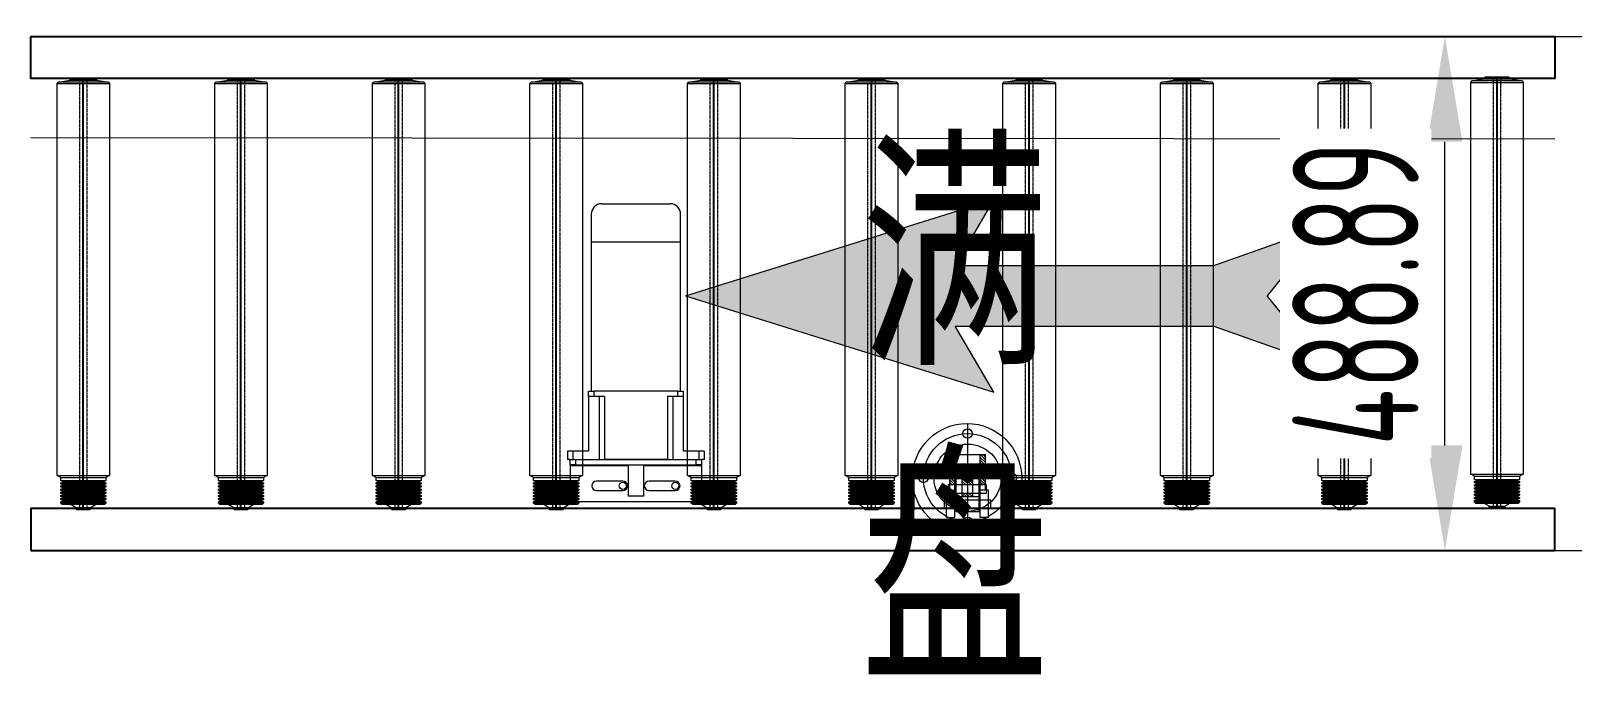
# Model space of a CAD drawing. Header units: millimetres. Extents: x -7602 to 9818, y -387 to 3388.
# Drawn here: x 6181 to 7648, y 1148 to 1760 of the extents above; entities that cross this region are included whole.
import ezdxf

# ---------------------------------------------------------------- set-up
doc = ezdxf.new("R2010")
doc.units = ezdxf.units.MM
for name, pattern in [('EB_DASHDOTDOT', [45, 30, -3, 3, -3, 3, -3]), ('HIDDEN', [0.375, 0.25, -0.125]), ('虚线', [2, 1, -1])]:
    doc.linetypes.add(name, pattern=pattern)
for name, color, linetype, lineweight in [('1', 1, 'Continuous', 20), ('7', 30, 'EB_DASHDOTDOT', 18), ('8', 35, 'Continuous', 5), ('shebei', 7, 'Continuous', 15), ('工件进老化层', 7, 'Continuous', 15), ('虚线层', 6, '虚线', 18)]:
    doc.layers.add(name, color=color, linetype=linetype, lineweight=lineweight)
doc.layers.add('标注线', color=5, linetype='Continuous')
doc.styles.add('S', font='gbenor.shx', dxfattribs={"width": 0.7, "bigfont": 'gbcbig.shx'})
doc.styles.get("Standard").update_dxf_attribs({"font": 'arial.ttf'})
doc.dimstyles.new('放大50倍', dxfattribs={"dimscale": 0, "dimtxt": 120, "dimasz": 100, "dimexe": 25, "dimexo": 0, "dimgap": 25, "dimtad": 1, "dimdsep": 46, "dimtxsty": 'S', "dimcen": 0, "dimclrd": 256, "dimclre": 256, "dimclrt": 256, "dimadec": 0, "dimazin": 0, "dimtfac": 1, "dimtmove": 0, "dimatfit": 3, "dimfxl": 1, "dimtolj": 1, "dimlwd": 18, "dimlwe": 18, "dimarcsym": 0})

# ---------------------------------------------------------------- blocks, each defined once
blk = doc.blocks.new('guntong')
at = {"color": 7, "linetype": 'Continuous', "lineweight": 15}
for p, q in [((672915481.6, 135064607.4, 216.8), (672915479.7, 135064595.9, 216.8)), ((672915482.9, 135064608.4, 216.8), (672915481.6, 135064607.4, 216.8)), ((672915481.6, 135064572.7, 216.8), (672915481.6, 135064607.4, 216.8)), ((672915855.7, 135064608.4), (672915482.9, 135064608.4, 216.8)), ((672915482.9, 135064608.4, 216.8), (672915482.9, 135064558.4, 216.8)), ((672915857.7, 135064604.9), (672915855.7, 135064608.4)), ((672915855.7, 135064608.4), (672915855.7, 135064558.4)), ((672915860.7, 135064604.9), (672915857.7, 135064604.9)), ((672915857.7, 135064604.9), (672915857.7, 135064561.9)), ((672915861.7, 135064602.4), (672915860.7, 135064604.9)), ((672915860.7, 135064604.9), (672915860.7, 135064561.9)), ((672915862.7, 135064604.9), (672915861.7, 135064602.4)), ((672915861.7, 135064602.4), (672915861.7, 135064564.4)), ((672915863.7, 135064604.9), (672915862.7, 135064604.9)), ((672915862.7, 135064604.9), (672915862.7, 135064561.9)), ((672915864.7, 135064602.4), (672915863.7, 135064604.9)), ((672915863.7, 135064604.9), (672915863.7, 135064561.9)), ((672915865.7, 135064604.9), (672915864.7, 135064602.4)), ((672915864.7, 135064602.4), (672915864.7, 135064564.4)), ((672915866.7, 135064604.9), (672915865.7, 135064604.9)), ((672915865.7, 135064604.9), (672915865.7, 135064561.9)), ((672915867.7, 135064602.4), (672915866.7, 135064604.9)), ((672915866.7, 135064604.9), (672915866.7, 135064561.9)), ((672915868.7, 135064604.9), (672915867.7, 135064602.4)), ((672915867.7, 135064602.4), (672915867.7, 135064564.4)), ((672915869.7, 135064604.9), (672915868.7, 135064604.9)), ((672915868.7, 135064604.9), (672915868.7, 135064561.9)), ((672915870.7, 135064602.4), (672915869.7, 135064604.9)), ((672915869.7, 135064604.9), (672915869.7, 135064561.9)), ((672915871.7, 135064604.9), (672915870.7, 135064602.4)), ((672915870.7, 135064602.4), (672915870.7, 135064564.4)), ((672915872.7, 135064604.9), (672915871.7, 135064604.9)), ((672915871.7, 135064604.9), (672915871.7, 135064561.9)), ((672915873.7, 135064602.4), (672915872.7, 135064604.9)), ((672915872.7, 135064604.9), (672915872.7, 135064561.9)), ((672915874.7, 135064604.9), (672915873.7, 135064602.4)), ((672915873.7, 135064602.4), (672915873.7, 135064564.4)), ((672915875.7, 135064604.9), (672915874.7, 135064604.9)), ((672915874.7, 135064604.9), (672915874.7, 135064561.9)), ((672915876.7, 135064602.4), (672915875.7, 135064604.9)), ((672915875.7, 135064604.9), (672915875.7, 135064561.9)), ((672915877.7, 135064604.9), (672915876.7, 135064602.4)), ((672915876.7, 135064602.4), (672915876.7, 135064564.4)), ((672915878.7, 135064604.9), (672915877.7, 135064604.9)), ((672915877.7, 135064604.9), (672915877.7, 135064561.9)), ((672915879.7, 135064602.4), (672915878.7, 135064604.9)), ((672915878.7, 135064604.9), (672915878.7, 135064561.9)), ((672915880.7, 135064604.9), (672915879.7, 135064602.4)), ((672915879.7, 135064602.4), (672915879.7, 135064564.4)), ((672915882.2, 135064604.9), (672915880.7, 135064604.9)), ((672915880.7, 135064604.9), (672915880.7, 135064561.9)), ((672915883.2, 135064603.9), (672915882.2, 135064604.9)), ((672915882.2, 135064573.8), (672915882.2, 135064604.9)), ((672915883.2, 135064603.9), (672915883.2, 135064574.3)), ((672915479.2, 135064595.9, 216.8), (672915478.2, 135064594.9, 216.8)), ((672915479.7, 135064595.9, 216.8), (672915479.2, 135064595.9, 216.8)), ((672915479.2, 135064595.9, 216.8), (672915479.2, 135064570.9, 216.8)), ((672915479.7, 135064595.9, 216.8), (672915479.7, 135064570.9, 216.8)), ((672915886.2, 135064590.9), (672915883.2, 135064595.9)), ((672915887.2, 135064590.9), (672915886.2, 135064590.9)), ((672915886.2, 135064590.9), (672915886.2, 135064575.9)), ((672915888.2, 135064589.9), (672915887.2, 135064590.9)), ((672915887.2, 135064580), (672915887.2, 135064590.9)), ((672915481.6, 135064559.3, 216.8), (672915481.6, 135064572.7, 216.8)), ((672915882.2, 135064561.9), (672915882.2, 135064573.8)), ((672915883.2, 135064570.9), (672915886.2, 135064575.9)), ((672915883.2, 135064574.3), (672915883.2, 135064562.9)), ((672915886.2, 135064575.9), (672915887.2, 135064575.9)), ((672915887.2, 135064575.9), (672915887.2, 135064580)), ((672915887.2, 135064575.9), (672915888.2, 135064576.9)), ((672915478.2, 135064571.9, 216.8), (672915479.2, 135064570.9, 216.8)), ((672915479.2, 135064570.9, 216.8), (672915479.7, 135064570.9, 216.8)), ((672915479.7, 135064570.9, 216.8), (672915481.6, 135064559.3, 216.8)), ((672915481.6, 135064559.3, 216.8), (672915482.9, 135064558.4, 216.8)), ((672915482.9, 135064558.4, 216.8), (672915855.7, 135064558.4)), ((672915855.7, 135064558.4), (672915857.7, 135064561.9)), ((672915857.7, 135064561.9), (672915860.7, 135064561.9)), ((672915860.7, 135064561.9), (672915861.7, 135064564.4)), ((672915861.7, 135064564.4), (672915862.7, 135064561.9)), ((672915862.7, 135064561.9), (672915863.7, 135064561.9)), ((672915863.7, 135064561.9), (672915864.7, 135064564.4)), ((672915864.7, 135064564.4), (672915865.7, 135064561.9)), ((672915865.7, 135064561.9), (672915866.7, 135064561.9)), ((672915866.7, 135064561.9), (672915867.7, 135064564.4)), ((672915867.7, 135064564.4), (672915868.7, 135064561.9)), ((672915868.7, 135064561.9), (672915869.7, 135064561.9)), ((672915869.7, 135064561.9), (672915870.7, 135064564.4)), ((672915870.7, 135064564.4), (672915871.7, 135064561.9)), ((672915871.7, 135064561.9), (672915872.7, 135064561.9)), ((672915872.7, 135064561.9), (672915873.7, 135064564.4)), ((672915873.7, 135064564.4), (672915874.7, 135064561.9)), ((672915874.7, 135064561.9), (672915875.7, 135064561.9)), ((672915875.7, 135064561.9), (672915876.7, 135064564.4)), ((672915876.7, 135064564.4), (672915877.7, 135064561.9)), ((672915877.7, 135064561.9), (672915878.7, 135064561.9)), ((672915878.7, 135064561.9), (672915879.7, 135064564.4)), ((672915879.7, 135064564.4), (672915880.7, 135064561.9)), ((672915880.7, 135064561.9), (672915882.2, 135064561.9)), ((672915882.2, 135064561.9), (672915883.2, 135064562.9))]:
    blk.add_line(p, q, dxfattribs=at)
at = {"color": 4, "linetype": 'HIDDEN', "lineweight": 0, "ltscale": 0.05}
for p, q in [((672915888.2, 135064586.8), (672915478.2, 135064586.8, 216.8)), ((672915478.2, 135064580, 216.8), (672915888.2, 135064580))]:
    blk.add_line(p, q, dxfattribs=at)
at = {"layer": '标注线'}
for p, q in [((672915478.2, 135064571.9, 216.8), (672915478.2, 135064594.9, 216.8)), ((672915888.2, 135064576.9), (672915888.2, 135064589.9)), ((672915888.2, 135064583.4), (672915478.2, 135064583.4, 216.8))]:
    blk.add_line(p, q, dxfattribs=at)
blk = doc.blocks.new('ehyrjhyt')
blk.add_hatch(color=3).paths.add_polyline_path([(672895527.4, 135066262.7), (672895564, 135066158.7), (672895498.4, 135066212), (672895432.9, 135066158.7), (672895469.5, 135066262.7), (672895469.5, 135066508.8), (672895406.7, 135066472.3), (672895498.4, 135066765.6), (672895590.2, 135066472.3), (672895527.4, 135066508.8)])
at = {"layer": '8', "color": 3, "linetype": 'Continuous'}
for p, q in [((672895498.4, 135066765.6, -792.6), (672895406.7, 135066472.3, -792.6)), ((672895498.4, 135066765.6, -792.6), (672895590.2, 135066472.3, -792.6)), ((672895406.7, 135066472.3, -792.6), (672895469.5, 135066508.8, -792.6)), ((672895469.5, 135066508.8, -792.6), (672895469.5, 135066262.7, -792.6)), ((672895590.2, 135066472.3, -792.6), (672895527.4, 135066508.8, -792.6)), ((672895527.4, 135066508.8, -792.6), (672895527.4, 135066262.7, -792.6)), ((672895469.5, 135066262.7, -792.6), (672895432.9, 135066158.7, -792.6)), ((672895527.4, 135066262.7, -792.6), (672895564, 135066158.7, -792.6)), ((672895432.9, 135066158.7, -792.6), (672895498.4, 135066212, -792.6)), ((672895564, 135066158.7, -792.6), (672895498.4, 135066212, -792.6))]:
    blk.add_line(p, q, dxfattribs=at)
blk = doc.blocks.new('A$C3A83601A')
at = {"layer": '虚线层', "color": 6, "linetype": 'ByBlock'}
for p, q in [((32.5, 283.3, -909), (97.5, 283.3, -909)), ((22.5, 273.3, -909), (22.5, 105, -909)), ((107.5, 105, -909), (107.5, 273.3, -909)), ((22.5, 247.1, -909), (107.5, 247.1, -909)), ((20, 100, -909), (20, 105, -909)), ((20, 105, -909), (25, 105, -909)), ((25, 105, -909), (25, 100, -909)), ((105, 105, -909), (25, 105, -909)), ((105, 100, -909), (105, 105, -909)), ((105, 105, -909), (110, 105, -909)), ((110, 105, -909), (110, 100, -909)), ((25, 100, -909), (20, 100, -909)), ((20, 100, -909), (20, 48, -909)), ((35, 100, -909), (25, 100, -909)), ((30, 100, -909), (30, 40, -909)), ((35, 100, -909), (35, 40, -909)), ((95, 100, -909), (95, 40, -909)), ((105, 100, -909), (95, 100, -909)), ((100, 100, -909), (100, 40, -909)), ((110, 100, -909), (105, 100, -909)), ((110, 100, -909), (110, 48, -909)), ((0, 48, -909), (0, 40, -909)), ((5, 48, -909), (0, 48, -909)), ((5, 48, -909), (5, 40, -909)), ((20, 48, -909), (5, 48, -909)), ((125, 48, -909), (110, 48, -909)), ((125, 48, -909), (125, 40, -909)), ((130, 48, -909), (125, 48, -909)), ((130, 48, -909), (130, 40, -909)), ((2.5, 40, -909), (0, 40, -909)), ((2.5, 35, -909), (2.5, 40, -909)), ((2.5, 40, -909), (7.5, 40, -909)), ((7.5, 35, -909), (2.5, 35, -909)), ((2.5, 35, -909), (2.5, 34.3, -909)), ((2.5, 34.3, -909), (2.5, 5, -909)), ((2.5, 34.3, -909), (57.5, 34.3, -909)), ((7.5, 40, -909), (7.5, 35, -909)), ((7.5, 40, -909), (122.5, 40, -909)), ((7.5, 35, -909), (122.5, 35, -909)), ((95, 40, -909), (35, 40, -909)), ((57.5, 35, -909), (57.5, 5, -909)), ((72.5, 5, -909), (72.5, 35, -909)), ((72.5, 34.3, -909), (127.5, 34.3, -909)), ((122.5, 35, -909), (122.5, 40, -909)), ((122.5, 40, -909), (127.5, 40, -909)), ((127.5, 35, -909), (122.5, 35, -909)), ((130, 40, -909), (127.5, 40, -909)), ((127.5, 40, -909), (127.5, 35, -909)), ((127.5, 35, -909), (127.5, 34.3, -909)), ((127.5, 34.3, -909), (127.5, 5, -909)), ((52.5, 19.5, -909), (27.5, 19.5, -909)), ((102.5, 19.5, -909), (77.5, 19.5, -909)), ((2.5, 5, -909), (7.5, 0, -909)), ((27.5, 10.5, -909), (52.5, 10.5, -909)), ((72.5, 5, -909), (57.5, 5, -909)), ((77.5, 10.5, -909), (102.5, 10.5, -909)), ((122.5, 0, -909), (127.5, 5, -909)), ((7.5, 0, -909), (122.5, 0, -909))]:
    blk.add_line(p, q, dxfattribs=at)
for centre in [(52.5, 15, -909), (102.5, 15, -909)]:
    blk.add_circle(centre, 3.4, dxfattribs=at)
for centre, radius, start, end in [((32.5, 273.3, -909), 10, 90, 180), ((97.5, 273.3, -909), 10, 0, 90), ((27.5, 15, -909), 4.5, 90, 270), ((52.5, 15, -909), 4.5, 270, 90), ((77.5, 15, -909), 4.5, 90, 270), ((102.5, 15, -909), 4.5, 270, 90)]:
    blk.add_arc(centre, radius, start, end, dxfattribs=at)
blk = doc.blocks.new('小阻挡-1_1')
at = {"lineweight": 15}
h = blk.add_hatch(dxfattribs=at)
h.set_pattern_fill('ANSI31', color=1, style=0, pattern_type=0)
h.set_pattern_definition([(225, (0, 0), (1.3258252147, -1.3258252147), [])])
h.paths.add_polyline_path([(540900.2, 476986.9), (540922.2, 476986.9), (540922.2, 476991.9), (540900.2, 476991.9)], flags=0)
h.paths.add_polyline_path([(540922.2, 476986.9), (540928.8, 476986.9), (540928.8, 476991.9), (540922.2, 476991.9)], flags=0)
h.paths.add_polyline_path([(540934.2, 476985.7), (540936.8, 476985.7), (540936.8, 476991.9), (540934.2, 476991.9)], flags=0)
h.paths.add_polyline_path([(540909.2, 476992.9), (540911.2, 476992.9), (540911.2, 477003.9), (540909.2, 477003.9)], flags=0)
h.paths.add_polyline_path([(540909.2, 477003.9), (540911.2, 477003.9), (540911.2, 477014.9), (540909.2, 477014.9)], flags=0)
h.paths.add_polyline_path([(540900.2, 477015.9), (540922.2, 477015.9), (540922.2, 477020.9), (540900.2, 477020.9)], flags=0)
h.paths.add_polyline_path([(540922.2, 477015.9), (540928.8, 477015.9), (540928.8, 477020.9), (540922.2, 477020.9)], flags=0)
h.paths.add_polyline_path([(540936.8, 477003.9), (540940.2, 477003.9), (540940.2, 477008.9), (540936.8, 477008.9)], flags=0)
h.paths.add_polyline_path([(540936.8, 476998.9), (540940.2, 476998.9), (540940.2, 477003.9), (540936.8, 477003.9)], flags=0)
edge = h.paths.add_edge_path(flags=0)
edge.add_line((540911.2, 476998.9), (540922.2, 476998.9))
edge.add_line((540922.2, 476998.9), (540922.2, 476999.9))
edge.add_arc((540922.2, 477003.9), 4, 180, 270, ccw=False)
edge.add_line((540918.2, 477003.9), (540911.2, 477003.9))
edge.add_line((540911.2, 477003.9), (540911.2, 476998.9))
edge = h.paths.add_edge_path(flags=0)
edge.add_line((540922.2, 476999.9), (540922.2, 476998.9))
edge.add_line((540922.2, 476998.9), (540928.8, 476998.9))
edge.add_line((540928.8, 476998.9), (540928.8, 477003.9))
edge.add_line((540928.8, 477003.9), (540926.2, 477003.9))
edge.add_arc((540922.2, 477003.9), 4, 270, 360, ccw=False)
edge = h.paths.add_edge_path(flags=0)
edge.add_line((540926.2, 477003.9), (540928.8, 477003.9))
edge.add_line((540928.8, 477003.9), (540928.8, 477008.9))
edge.add_line((540928.8, 477008.9), (540922.2, 477008.9))
edge.add_line((540922.2, 477008.9), (540922.2, 477007.9))
edge.add_arc((540922.2, 477003.9), 4, 0, 90, ccw=False)
edge = h.paths.add_edge_path(flags=0)
edge.add_line((540911.2, 477003.9), (540918.2, 477003.9))
edge.add_arc((540922.2, 477003.9), 4, 90, 180, ccw=False)
edge.add_line((540922.2, 477007.9), (540922.2, 477008.9))
edge.add_line((540922.2, 477008.9), (540911.2, 477008.9))
edge.add_line((540911.2, 477008.9), (540911.2, 477003.9))
h = blk.add_hatch(dxfattribs=at)
h.set_pattern_fill('ANSI37', color=5, scale=15, angle=180, style=0)
h.paths.add_polyline_path([(540911.2, 476992.9), (540922.2, 476992.9), (540922.2, 476998.9), (540911.2, 476998.9)], flags=0)
h.paths.add_polyline_path([(540922.2, 476992.9), (540928.8, 476992.9), (540928.8, 476998.9), (540922.2, 476998.9)], flags=0)
h.paths.add_polyline_path([(540936.8, 476992.9), (540940.2, 476992.9), (540940.2, 476998.9), (540936.8, 476998.9)], flags=0)
h.paths.add_polyline_path([(540936.8, 477008.9), (540940.2, 477008.9), (540940.2, 477014.9), (540936.8, 477014.9)], flags=0)
h.paths.add_polyline_path([(540922.2, 477008.9), (540928.8, 477008.9), (540928.8, 477014.9), (540922.2, 477014.9)], flags=0)
h.paths.add_polyline_path([(540911.2, 477008.9), (540922.2, 477008.9), (540922.2, 477014.9), (540911.2, 477014.9)], flags=0)
at = {"lineweight": 5}
h = blk.add_hatch(dxfattribs=at)
h.set_pattern_fill('ANSI37', color=256, scale=15, angle=180, style=0)
edge = h.paths.add_edge_path(flags=0)
edge.add_line((540951.2, 476983.9), (540959.1, 476983.9))
edge.add_arc((540922.2, 477003.9), 42, 331.5631, 334.7912)
edge.add_line((540960.2, 476986), (540960.2, 476991.9))
edge.add_line((540960.2, 476991.9), (540951.8, 476991.9))
edge.add_arc((540922.2, 477003.9), 32, 334.9922, 337.9757, ccw=False)
edge.add_line((540951.2, 476990.3), (540951.2, 476983.9))
h.paths.add_polyline_path([(540936.8, 476985.7), (540934.2, 476985.7), (540934.2, 476983.9), (540943.2, 476983.9), (540943.2, 476991.9), (540940.2, 476991.9), (540940.2, 476991.9), (540936.8, 476991.9)], flags=0)
h.paths.add_polyline_path([(540936.8, 477015.9), (540940.2, 477015.9), (540940.2, 477015.9), (540943.2, 477015.9), (540943.2, 477023.9), (540934.2, 477023.9), (540934.2, 477022), (540936.8, 477022)], flags=0)
edge = h.paths.add_edge_path(flags=0)
edge.add_arc((540922.2, 477003.9), 32, 22.0243, 25.0078, ccw=False)
edge.add_line((540951.8, 477015.9), (540960.2, 477015.9))
edge.add_line((540960.2, 477015.9), (540960.2, 477021.7))
edge.add_arc((540922.2, 477003.9), 42, 25.2088, 28.4369)
edge.add_line((540959.1, 477023.9), (540951.2, 477023.9))
edge.add_line((540951.2, 477023.9), (540951.2, 477017.4))
edge = h.paths.add_edge_path(flags=0)
edge.add_line((540960.2, 477021.7), (540960.2, 477023.9))
edge.add_line((540960.2, 477023.9), (540959.1, 477023.9))
edge.add_arc((540922.2, 477003.9), 42, 25.2088, 28.4369, ccw=False)
edge = h.paths.add_edge_path(flags=0)
edge.add_line((540959.1, 476983.9), (540960.2, 476983.9))
edge.add_line((540960.2, 476983.9), (540960.2, 476986))
edge.add_arc((540922.2, 477003.9), 42, 331.5631, 334.7912, ccw=False)
edge = h.paths.add_edge_path(flags=0)
edge.add_arc((540922.2, 477003.9), 32, 334.9922, 337.9757)
edge.add_line((540951.8, 476991.9), (540951.2, 476991.9))
edge.add_line((540951.2, 476991.9), (540951.2, 476990.3))
at = {"lineweight": 15}
h = blk.add_hatch(color=1, dxfattribs=at)
edge = h.paths.add_edge_path(flags=0)
edge.add_arc((540922.2, 477003.9), 4, 270, 360)
edge.add_line((540926.2, 477003.9), (540922.2, 477003.9))
edge.add_line((540922.2, 477003.9), (540922.2, 476999.9))
edge = h.paths.add_edge_path(flags=0)
edge.add_line((540922.2, 476999.9), (540922.2, 477003.9))
edge.add_line((540922.2, 477003.9), (540918.2, 477003.9))
edge.add_arc((540922.2, 477003.9), 4, 180, 270)
edge = h.paths.add_edge_path(flags=0)
edge.add_line((540918.2, 477003.9), (540922.2, 477003.9))
edge.add_line((540922.2, 477003.9), (540922.2, 477007.9))
edge.add_arc((540922.2, 477003.9), 4, 90, 180)
edge = h.paths.add_edge_path(flags=0)
edge.add_line((540922.2, 477003.9), (540926.2, 477003.9))
edge.add_arc((540922.2, 477003.9), 4, 0, 90)
edge.add_line((540922.2, 477007.9), (540922.2, 477003.9))
for p, q in [((540900.2, 476986.9), (540900.2, 477020.9)), ((540934.2, 477020.9), (540900.2, 477020.9)), ((540940.2, 477015.9), (540900.2, 477015.9)), ((540909.2, 476992.9), (540909.2, 477014.9)), ((540940.2, 477014.9), (540909.2, 477014.9)), ((540911.2, 476992.9), (540911.2, 477014.9)), ((540934.2, 477023.9), (540934.2, 477015.9)), ((540940.2, 476992.9), (540940.2, 477014.9)), ((540954.2, 476992.9), (540954.2, 477014.9)), ((540960.2, 477023.9), (540960.2, 477015.9)), ((540940.2, 476998.9), (540940.2, 477008.9)), ((540940.2, 476991.9), (540900.2, 476991.9)), ((540934.2, 476986.9), (540900.2, 476986.9)), ((540940.2, 476992.9), (540909.2, 476992.9)), ((540934.2, 476983.9), (540934.2, 476991.9)), ((540960.2, 476983.9), (540960.2, 476991.9))]:
    blk.add_line(p, q, dxfattribs=at)
at = {"color": 4, "lineweight": 15}
for p, q in [((540928.8, 476985.7), (540928.8, 477022)), ((540936.8, 476985.7), (540936.8, 477022))]:
    blk.add_line(p, q, dxfattribs=at)
at = {"color": 4, "lineweight": 9, "ltscale": 0.5}
for p, q in [((540936.8, 477022), (540928.8, 477022)), ((540936.8, 476985.7), (540928.8, 476985.7))]:
    blk.add_line(p, q, dxfattribs=at)
at = {"lineweight": 9, "ltscale": 0.5}
for p, q in [((540960.2, 477023.9), (540934.2, 477023.9)), ((540960.2, 477015.9), (540934.2, 477015.9)), ((540954.2, 477014.9), (540940.2, 477014.9)), ((540940.2, 477008.9), (540911.2, 477008.9)), ((540940.2, 476998.9), (540911.2, 476998.9)), ((540960.2, 476991.9), (540934.2, 476991.9)), ((540960.2, 476983.9), (540934.2, 476983.9)), ((540954.2, 476992.9), (540940.2, 476992.9))]:
    blk.add_line(p, q, dxfattribs=at)
at = {"color": 6, "lineweight": 15}
for p, q in [((540943.2, 476981.9), (540943.2, 477025.9)), ((540951.2, 476981.9), (540951.2, 477025.9)), ((540870.6, 477003.9), (540974.6, 477003.9))]:
    blk.add_line(p, q, dxfattribs=at)
at = {"color": 6, "lineweight": 9, "ltscale": 0.5}
for p, q in [((540951.2, 477025.9), (540943.2, 477025.9)), ((540951.2, 476981.9), (540943.2, 476981.9))]:
    blk.add_line(p, q, dxfattribs=at)
at = {"color": 3, "lineweight": 15}
for centre, radius in [((540922.6, 477003.4), 52), ((540922.2, 477003.9), 42), ((540922.2, 477003.9), 32)]:
    blk.add_circle(centre, radius, dxfattribs=at)
at = {"lineweight": 15}
for centre, radius in [((540922.2, 477045.9), 4.5), ((540880.2, 477003.9), 4.5), ((540922.2, 477003.9), 4), ((540964.2, 477003.9), 4.5), ((540922.2, 476961.9), 4.5)]:
    blk.add_circle(centre, radius, dxfattribs=at)
blk = doc.blocks.new('*D50')
at = {"linetype": 'Continuous', "lineweight": 18, "transparency": 16777216}
for p, q in [((7477.8, 1755), (7892.3, 1755)), ((7867.3, 1655), (7867.3, 1366.1)), ((7477.8, 1266.1), (7892.3, 1266.1))]:
    blk.add_line(p, q, dxfattribs=at)
at = {"transparency": 16777216}
for points in [[(7850.6, 1655), (7883.9, 1655), (7867.3, 1755)], [(7850.6, 1366.1), (7883.9, 1366.1), (7867.3, 1266.1)]]:
    blk.add_solid(points, dxfattribs=at)
at = {"layer": 'Defpoints', "color": 0, "transparency": 16777216}
for p in [(7477.8, 1755), (7477.8, 1266.1), (7867.3, 1266.1)]:
    blk.add_point(p, dxfattribs=at)
at = {"transparency": 16777216, "insert": (7782.3, 1510.6), "char_height": 120, "attachment_point": 5, "rotation": 90, "style": 'S', "bg_fill": 3, "box_fill_scale": 1.1, "bg_fill_color": 256, "bg_fill_true_color": 13158600, "bg_fill_transparency": 0}
blk.add_mtext('\\A1;488.89', dxfattribs=at)
blk = doc.blocks.new('*D52')
at = {"linetype": 'Continuous', "lineweight": 18, "transparency": 16777216}
for p, q in [((7631.1, 1755), (7501.7, 1755)), ((7526.7, 1366.1), (7526.7, 1655)), ((7631.1, 1266.1), (7501.7, 1266.1))]:
    blk.add_line(p, q, dxfattribs=at)
at = {"transparency": 16777216}
for points in [[(7510, 1655), (7543.4, 1655), (7526.7, 1755)], [(7510, 1366.1), (7543.4, 1366.1), (7526.7, 1266.1)]]:
    blk.add_solid(points, dxfattribs=at)
at = {"layer": 'Defpoints', "color": 0, "transparency": 16777216}
for p in [(7526.7, 1755), (7631.1, 1755), (7631.1, 1266.1)]:
    blk.add_point(p, dxfattribs=at)
at = {"transparency": 16777216, "insert": (7441.7, 1510.6), "char_height": 120, "attachment_point": 5, "rotation": 90, "style": 'S', "bg_fill": 3, "box_fill_scale": 1.1, "bg_fill_color": 256, "bg_fill_true_color": 13158600, "bg_fill_transparency": 0}
blk.add_mtext('\\A1;488.89', dxfattribs=at)

msp = doc.modelspace()

# ---------------------------------------------------------------- linework, layer by layer
at = {"color": 2}
for points in [[(6181.13, 1755.012), (7631.13, 1755.012), (7631.13, 1715.012), (6181.13, 1715.012)], [(6181.13, 1266.125), (7631.13, 1266.125), (7631.13, 1306.125), (6181.13, 1306.125)]]:
    msp.add_lwpolyline(points, close=True, dxfattribs=at)
at = {"layer": '1'}
msp.add_line((7631.13, 1657.37, 1180.722), (6181.13, 1658.523, 692.221), dxfattribs=at)

# ---------------------------------------------------------------- block references
at = {"color": 1}
msp.add_blockref('A$C3A83601A', (6691.87, 1312.655, 909.006), dxfattribs=at)
at = {"layer": '7', "extrusion": (0, 0, -1), "zscale": -1, "rotation": 270}
for p in [(-135072159.664, 672917194.358), (-135070814.487, 672917193.245, 216.785), (-135070964.487, 672917193.245, 216.785), (-135071114.487, 672917193.245, 216.785), (-135071264.487, 672917193.245, 216.785), (-135071414.487, 672917193.245, 216.785), (-135071564.487, 672917193.245, 216.785), (-135071714.487, 672917193.245, 216.785), (-135071864.487, 672917193.245, 216.785), (-135072014.487, 672917193.245, 216.785)]:
    msp.add_blockref('guntong', p, dxfattribs=at)
at = {"layer": '7', "rotation": 90}
msp.add_blockref('ehyrjhyt', (135073569.612, -672893990.071, 1548.35), dxfattribs=at)
at = {"layer": '工件进老化层', "color": 3, "ltscale": 0.5, "rotation": 269.989533935657}
msp.add_blockref('小阻挡-1_1', (-469832.603, 542344.667, 739.26), dxfattribs=at)

# ---------------------------------------------------------------- texts
at = {"layer": 'shebei', "color": 3, "insert": (6970.338, 1641.269, -216.785), "char_height": 180, "width": 335.79233, "attachment_point": 1}
msp.add_mtext('{\\fHYSWLongFangSong|b0|i0|c134|p2;\\C256;满盘}', dxfattribs=at)

# ---------------------------------------------------------------- next in the draw order: dimensions: what is measured, and where the dimension line sits
dim = msp.add_linear_dim(base=(7867.27, 1266.125), p1=(7477.752, 1755.012), p2=(7477.752, 1266.125), angle=90, dimstyle='放大50倍', override={"dimscale": 1, "dimfxl": 2, "dimtfill": 1, "dimarcsym": 1})
dim.commit()
dim.dimension.update_dxf_attribs({"geometry": '*D50', "text_midpoint": (7782.27, 1510.568)})

# ---------------------------------------------------------------- next in the draw order: dimensions: what is measured, and where the dimension line sits
dim = msp.add_linear_dim(base=(7526.703, 1755.012), p1=(7631.13, 1266.125), p2=(7631.13, 1755.012), angle=90, dimstyle='放大50倍', override={"dimscale": 1, "dimfxl": 2, "dimtfill": 1, "dimarcsym": 1})
dim.commit()
dim.dimension.update_dxf_attribs({"geometry": '*D52', "text_midpoint": (7441.703, 1510.568)})

doc.saveas('drawing.dxf')
